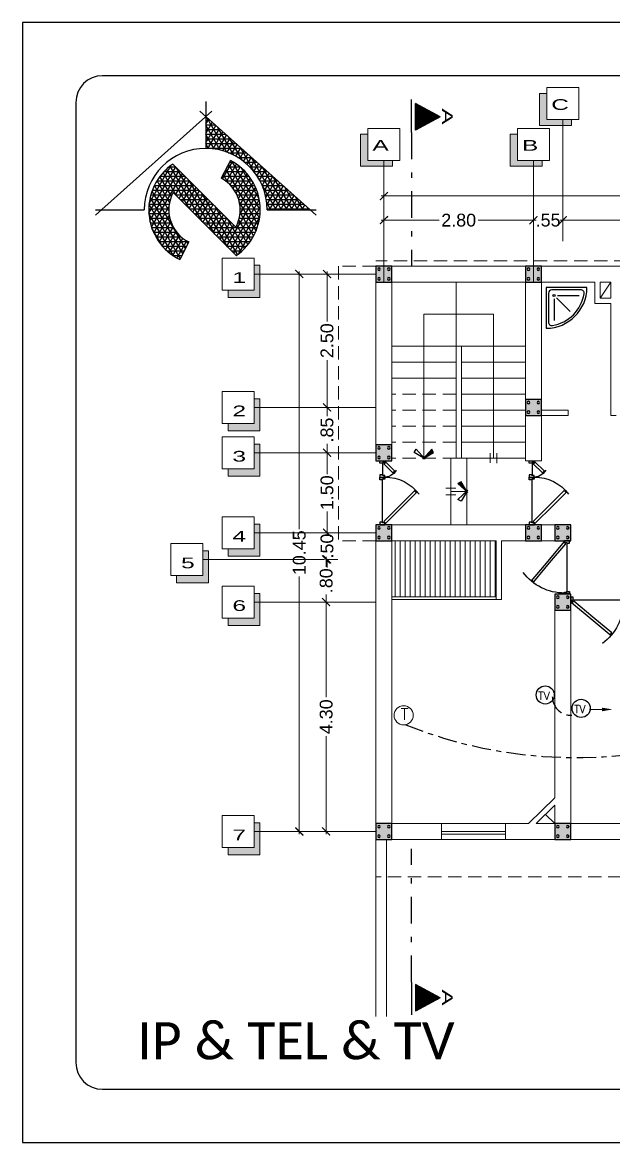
# Model space of a CAD drawing. Header units: millimetres. Extents: x 2647 to 3008, y 1750 to 1934.
# Drawn here: x 2692.97 to 2704.05, y 1793.79 to 1814.79 of the extents above; entities that cross this region are included whole.
import ezdxf
from ezdxf.enums import TextEntityAlignment as Align

# ---------------------------------------------------------------- set-up
doc = ezdxf.new("R2010")
doc.units = ezdxf.units.MM
for name, pattern in [('0', [0]), ('ACAD_ISO02W100', [15, 12, -3]), ('ACAD_ISO10W100', [18, 12, -3, 0, -3]), ('ACAD_ISO12W100', [21, 12, -3, 0, -3, 0, -3]), ('DASHDOT', [1, 0.5, -0.25, 0, -0.25]), ('HIDDEN', [0.375, 0.25, -0.125])]:
    doc.linetypes.add(name, pattern=pattern)
for name, color, linetype, lineweight in [('.1', 164, 'Continuous', 5), ('0000eleman', 4, 'Continuous', 13), ('0000rasmkhat', 2, 'Continuous', 30)]:
    doc.layers.add(name, color=color, linetype=linetype, lineweight=lineweight)
for name, color, linetype in [('01', 1, 'Continuous'), ('D', 135, 'Continuous'), ('text', 255, 'Continuous')]:
    doc.layers.add(name, color=color, linetype=linetype)
doc.styles.add('KA', font='swissck.ttf', dxfattribs={"oblique": 15, "height": 0.25})
doc.styles.add('Legend', font='calibri.ttf')
doc.styles.add('ROMAND', font='romand.shx', dxfattribs={"height": 2})
doc.styles.get("Standard").update_dxf_attribs({"font": 'arial.ttf'})
doc.dimstyles.new('STANDARD$0', dxfattribs={"dimtxt": 0.15, "dimasz": 0.05, "dimexe": 0.05, "dimexo": 0.05, "dimgap": 0.05, "dimtad": 0, "dimzin": 0, "dimdsep": 46, "dimtxsty": 'Standard', "dimblk": 'DOT', "dimcen": 0.05, "dimdle": 0.05, "dimclrd": 256, "dimclre": 256, "dimclrt": 7, "dimadec": 0, "dimazin": 0, "dimtfac": 1, "dimtix": 1, "dimtofl": 0, "dimtmove": 1, "dimatfit": 0, "dimldrblk": 'OBLIQUE', "dimfxl": 0.05, "dimtolj": 1, "dimtzin": 0, "dimlwd": -1, "dimlwe": -1, "dimarcsym": 0})

# ---------------------------------------------------------------- blocks, each defined once
blk = doc.blocks.new('*X9')
at = {"color": 0}
for p, q in [((5.657, 15.149), (6.047, 15.54)), ((5.718, 15.264), (6.029, 15.575)), ((5.78, 15.379), (6.01, 15.609)), ((5.841, 15.493), (5.992, 15.644)), ((6.236, 15.189), (5.873, 15.552)), ((6.174, 15.304), (5.891, 15.587)), ((5.903, 15.608), (5.973, 15.678)), ((6.113, 15.419), (5.91, 15.621)), ((6.051, 15.533), (5.929, 15.656)), ((5.99, 15.648), (5.947, 15.69)), ((5.472, 14.806), (6.103, 15.437)), ((5.497, 14.778), (6.122, 15.402)), ((5.534, 14.92), (6.085, 15.471)), ((5.55, 14.778), (6.14, 15.368)), ((5.595, 15.035), (6.066, 15.506)), ((5.603, 14.778), (6.159, 15.333)), ((6.011, 14.778), (5.651, 15.138)), ((5.656, 14.778), (6.177, 15.299)), ((6.064, 14.778), (5.669, 15.173)), ((6.117, 14.778), (5.688, 15.207)), ((6.17, 14.778), (5.706, 15.242)), ((5.709, 14.778), (6.196, 15.264)), ((6.223, 14.778), (5.725, 15.276)), ((6.276, 14.778), (5.743, 15.311)), ((6.329, 14.778), (5.762, 15.345)), ((5.762, 14.778), (6.214, 15.23)), ((6.382, 14.778), (5.78, 15.38)), ((6.435, 14.778), (5.799, 15.414)), ((5.815, 14.778), (6.233, 15.195)), ((6.42, 14.846), (5.817, 15.449)), ((6.359, 14.96), (5.836, 15.483)), ((6.297, 15.075), (5.854, 15.518)), ((5.868, 14.778), (6.251, 15.161)), ((5.921, 14.778), (6.27, 15.126)), ((5.481, 14.778), (5.465, 14.793)), ((5.534, 14.778), (5.484, 14.828)), ((5.587, 14.778), (5.502, 14.862)), ((5.64, 14.778), (5.521, 14.897)), ((5.693, 14.778), (5.539, 14.931)), ((5.746, 14.778), (5.558, 14.966)), ((5.799, 14.778), (5.576, 15)), ((5.852, 14.778), (5.595, 15.035)), ((5.905, 14.778), (5.614, 15.069)), ((5.958, 14.778), (5.632, 15.104)), ((5.974, 14.778), (6.288, 15.092)), ((6.027, 14.778), (6.307, 15.057)), ((6.08, 14.778), (6.325, 15.023)), ((6.133, 14.778), (6.344, 14.988)), ((6.186, 14.778), (6.362, 14.954)), ((6.239, 14.778), (6.381, 14.919)), ((6.292, 14.778), (6.399, 14.885)), ((6.345, 14.778), (6.418, 14.85)), ((6.399, 14.778), (6.437, 14.816)), ((6.452, 14.778), (6.455, 14.781))]:
    blk.add_line(p, q, dxfattribs=at)
blk = doc.blocks.new('SEC1')
for p, q in [((2.795, 0.54), (2.545, 0.074)), ((2.795, 0.54), (3.045, 0.074)), ((2.5, 0), (3.115, 0)), ((2.545, 0.074), (3.045, 0.074))]:
    blk.add_line(p, q)
at = {"linetype": 'DASHDOT'}
blk.add_line((2.5, 0), (0, 0), dxfattribs=at)
at = {"xscale": -0.5, "yscale": 0.5, "zscale": 0.5}
blk.add_blockref('*X9', (5.773, -7.315), dxfattribs=at)
blk = doc.blocks.new('door 100 40 ali')
at = {"color": 0, "linetype": 'Continuous'}
for p, q in [((0.383, 0.407), (0.754, 0.719)), ((0.77, 0.67), (0.413, 0.371)), ((0.759, 0.713), (0.744, 0.701)), ((0.745, 0.7), (0.77, 0.67)), ((0.014, 0.098), (0.383, 0.407)), ((0.413, 0.371), (0.056, 0.071)), ((0.031, 0.102), (0.019, 0.092)), ((0.056, 0.071), (0.031, 0.102))]:
    blk.add_line(p, q, dxfattribs=at)
blk.add_line((0.014, 0.098), (0.019, 0.092))
at = {"color": 0}
blk.add_line((0.046, 0.052), (0.954, 0.052), dxfattribs=at)
at = {"color": 0, "linetype": 'Continuous'}
for points in [[(0.046, 0.052), (0.046, 0), (0, 0), (0, 0.092), (0.034, 0.092), (0.034, 0.052)], [(0.044, 0.051), (0.044, 0.002), (0.002, 0.002), (0.002, 0.09), (0.032, 0.09), (0.032, 0.051)], [(0.954, 0.052), (0.954, 0), (1, 0), (1, 0.092), (0.966, 0.092), (0.966, 0.052)], [(0.956, 0.051), (0.956, 0.002), (0.998, 0.002), (0.998, 0.09), (0.968, 0.09), (0.968, 0.051)]]:
    blk.add_lwpolyline(points, close=True, dxfattribs=at)
blk.add_arc((0.029, 0.103), 0.951, 359.3821, 53.5532, dxfattribs=at)
blk = doc.blocks.new('DBLDR120K')
at = {"linetype": 'Continuous'}
for p, q in [((-1.18, -0.096), (-1.186, -0.102)), ((-1.186, -0.102), (-0.995, -0.293)), ((-1.169, -0.107), (-1.18, -0.096)), ((-1.14, -0.078), (-1.169, -0.107)), ((-0.403, -0.42), (-0.06, -0.078)), ((-0.014, -0.102), (-0.368, -0.455)), ((-0.06, -0.078), (-0.031, -0.107)), ((-0.031, -0.107), (-0.02, -0.096)), ((-0.02, -0.096), (-0.014, -0.102)), ((-1, -0.276), (-0.971, -0.247)), ((-0.989, -0.287), (-1, -0.276)), ((-0.995, -0.293), (-0.989, -0.287)), ((-0.639, -0.657), (-0.403, -0.42)), ((-0.368, -0.455), (-0.615, -0.703)), ((-0.61, -0.686), (-0.639, -0.657)), ((-0.621, -0.697), (-0.61, -0.686)), ((-0.615, -0.703), (-0.621, -0.697))]:
    blk.add_line(p, q, dxfattribs=at)
for p, q in [((-1.152, -0.055), (-0.938, -0.055)), ((-1.14, -0.078), (-0.971, -0.247)), ((-0.048, -0.055), (-0.842, -0.055))]:
    blk.add_line(p, q)
for points in [[(-1.152, -0.055), (-1.152, 0), (-1.2, 0), (-1.2, -0.096), (-1.164, -0.096), (-1.164, -0.055)], [(-0.938, -0.055), (-0.938, 0), (-0.89, 0), (-0.89, -0.096), (-0.926, -0.096), (-0.926, -0.055)], [(-0.842, -0.055), (-0.842, 0), (-0.89, 0), (-0.89, -0.096), (-0.854, -0.096), (-0.854, -0.055)], [(-0.048, -0.055), (-0.048, 0), (0, 0), (0, -0.096), (-0.036, -0.096), (-0.036, -0.055)], [(-1.154, -0.053), (-1.154, -0.002), (-1.198, -0.002), (-1.198, -0.094), (-1.166, -0.094), (-1.166, -0.053)], [(-0.936, -0.053), (-0.936, -0.002), (-0.892, -0.002), (-0.892, -0.094), (-0.924, -0.094), (-0.924, -0.053)], [(-0.844, -0.053), (-0.844, -0.002), (-0.888, -0.002), (-0.888, -0.094), (-0.856, -0.094), (-0.856, -0.053)], [(-0.046, -0.053), (-0.046, -0.002), (-0.002, -0.002), (-0.002, -0.094), (-0.034, -0.094), (-0.034, -0.053)]]:
    blk.add_lwpolyline(points, close=True, dxfattribs=at)
for centre, radius, start, end in [((-1.665, -0.111), 0.776, 8.0415, 8.1907), ((-0.114, -0.111), 0.776, 171.8093, 171.9585), ((-1.154, -0.082), 0.264, 300.4974, 3.1415), ((-0.114, -0.111), 0.776, 178.9285, 233.9661)]:
    blk.add_arc(centre, radius, start, end)
blk = doc.blocks.new('FL3')
blk.add_hatch(color=256).paths.add_polyline_path([(0, 0), (0.149, -0.167), (0.181, -0.102)])
for p, q in [((0, 0), (-0.181, -0.102)), ((-0.149, -0.167), (0.02, 0.022)), ((0.149, -0.167), (-0.02, 0.022)), ((0, 0), (0.181, -0.102)), ((-0.181, -0.102), (-0.149, -0.167)), ((0.181, -0.102), (0.149, -0.167))]:
    blk.add_line(p, q)
blk = doc.blocks.new('N2')
at = {"linetype": 'Continuous'}
h = blk.add_hatch(dxfattribs=at)
h.set_pattern_fill('NET3', color=256, scale=0.7, style=0)
h.set_pattern_definition([(0, (-536.70879, -326.41474), (0, 0.0875), []), (60, (-536.70879, -326.41474), (-0.075777223, 0.04375), []), (120, (-536.70879, -326.41474), (-0.075777223, -0.04375), [])])
h.paths.add_polyline_path([(0.57, -2.885, 0.563601), (0.461, -1.104), (0.291, -1.436, -0.418627), (0.563, -2.351), (-0.617, -1.171, 0.570792), (-0.487, -2.961), (-0.318, -2.63, -0.42861), (-0.61, -1.704)])
h.paths.add_polyline_path([(0, -0.28), (0, -0.877, -0.414214), (1.151, -2.028), (1.954, -2.028)])
for p, q in [((0, 0), (0, -0.877)), ((0.111, -0.181), (-2.067, -2.129)), ((-0.111, -0.181), (2.067, -2.129)), ((0.563, -2.351), (-0.617, -1.171)), ((0.461, -1.104), (0.291, -1.436)), ((0.57, -2.885), (-0.61, -1.704)), ((-2.067, -2.028), (-1.151, -2.028)), ((1.151, -2.028), (2.067, -2.028)), ((-0.318, -2.63), (-0.487, -2.961))]:
    blk.add_line(p, q)
for centre, radius, start, end in [((0, -2.028), 1.151, 0, 180), ((-0.023, -2.028), 1.043, 124.7134, 243.583), ((-0.023, -2.028), 1.043, 304.7134, 62.336), ((-0.023, -2.028), 0.67, 331.1276, 61.9896), ((-0.023, -2.028), 0.67, 151.1276, 243.9294)]:
    blk.add_arc(centre, radius, start, end)
blk = doc.blocks.new('SHENAJ')
blk.add_hatch(color=256).paths.add_polyline_path([(0, 0.25), (-0.25, 0.25), (-0.25, 0), (0, 0)])
blk.add_lwpolyline([(-0.25, 0.25), (0, 0.25), (0, 0), (-0.25, 0)], close=True)
for centre in [(-0.202, 0.2), (-0.048, 0.2), (-0.202, 0.05), (-0.048, 0.05)]:
    blk.add_circle(centre, 0.02)
blk = doc.blocks.new('_ArchTick')
at = {"color": 0, "linetype": 'ByBlock', "const_width": 0.15}
blk.add_lwpolyline([(-0.5, -0.5), (0.5, 0.5)], dxfattribs=at)
blk = doc.blocks.new('*D555')
at = {"layer": '.1', "ltscale": 0.9, "transparency": 16777216}
for p, q in [((2699.745, 1811.536), (2699.745, 1811.736)), ((2716.905, 1811.536), (2716.905, 1811.736)), ((2699.695, 1811.536), (2707.881, 1811.536)), ((2716.955, 1811.536), (2708.769, 1811.536))]:
    blk.add_line(p, q, dxfattribs=at)
at = {"layer": 'Defpoints', "color": 0, "ltscale": 0.9, "transparency": 16777216}
for p in [(2699.745, 1811.517), (2716.905, 1811.536), (2716.905, 1811.517)]:
    blk.add_point(p, dxfattribs=at)
at = {"layer": '.1', "ltscale": 0.9, "transparency": 16777216, "xscale": 0.15, "yscale": 0.15, "zscale": 0.15, "rotation": 180}
blk.add_blockref('_ArchTick', (2699.745, 1811.536), dxfattribs=at)
at = {"layer": '.1', "ltscale": 0.9, "transparency": 16777216, "xscale": 0.15, "yscale": 0.15, "zscale": 0.15}
blk.add_blockref('_ArchTick', (2716.905, 1811.536), dxfattribs=at)
at = {"layer": '.1', "color": 7, "lineweight": 5, "ltscale": 0.9, "transparency": 16777216, "insert": (2708.325, 1811.536), "char_height": 0.24, "attachment_point": 5}
blk.add_mtext('17.16', dxfattribs=at)
blk = doc.blocks.new('*D556')
at = {"layer": '.1', "ltscale": 0.9, "transparency": 16777216}
for p, q in [((2699.745, 1811.082), (2699.745, 1811.282)), ((2702.545, 1811.082), (2702.545, 1811.282)), ((2699.695, 1811.082), (2700.782, 1811.082)), ((2702.595, 1811.082), (2701.508, 1811.082))]:
    blk.add_line(p, q, dxfattribs=at)
at = {"layer": 'Defpoints', "color": 0, "ltscale": 0.9, "transparency": 16777216}
for p in [(2699.745, 1811.064), (2702.545, 1811.082), (2702.545, 1811.064)]:
    blk.add_point(p, dxfattribs=at)
at = {"layer": '.1', "ltscale": 0.9, "transparency": 16777216, "xscale": 0.15, "yscale": 0.15, "zscale": 0.15, "rotation": 180}
blk.add_blockref('_ArchTick', (2699.745, 1811.082), dxfattribs=at)
at = {"layer": '.1', "ltscale": 0.9, "transparency": 16777216, "xscale": 0.15, "yscale": 0.15, "zscale": 0.15}
blk.add_blockref('_ArchTick', (2702.545, 1811.082), dxfattribs=at)
at = {"layer": '.1', "color": 7, "lineweight": 5, "ltscale": 0.9, "transparency": 16777216, "insert": (2701.145, 1811.082), "char_height": 0.24, "attachment_point": 5}
blk.add_mtext('2.80', dxfattribs=at)
blk = doc.blocks.new('*D557')
at = {"layer": '.1', "ltscale": 0.9, "transparency": 16777216}
for p, q in [((2702.545, 1811.082), (2702.545, 1811.282)), ((2703.095, 1811.082), (2703.095, 1811.282)), ((2702.545, 1811.082), (2702.395, 1811.082)), ((2703.095, 1811.082), (2703.245, 1811.082))]:
    blk.add_line(p, q, dxfattribs=at)
at = {"layer": 'Defpoints', "color": 0, "ltscale": 0.9, "transparency": 16777216}
for p in [(2702.545, 1811.064), (2703.095, 1811.082), (2703.095, 1811.082)]:
    blk.add_point(p, dxfattribs=at)
at = {"layer": '.1', "ltscale": 0.9, "transparency": 16777216, "xscale": 0.15, "yscale": 0.15, "zscale": 0.15}
blk.add_blockref('_ArchTick', (2702.545, 1811.082), dxfattribs=at)
at = {"layer": '.1', "ltscale": 0.9, "transparency": 16777216, "xscale": 0.15, "yscale": 0.15, "zscale": 0.15, "rotation": 180}
blk.add_blockref('_ArchTick', (2703.095, 1811.082), dxfattribs=at)
at = {"layer": '.1', "color": 7, "lineweight": 5, "ltscale": 0.9, "transparency": 16777216, "insert": (2702.82, 1811.082), "char_height": 0.24, "attachment_point": 5}
blk.add_mtext('.55', dxfattribs=at)
blk = doc.blocks.new('*D558')
at = {"layer": '.1', "ltscale": 0.9, "transparency": 16777216}
for p, q in [((2703.095, 1811.082), (2703.095, 1811.282)), ((2706.945, 1811.082), (2706.945, 1811.282)), ((2703.045, 1811.082), (2704.658, 1811.082)), ((2706.995, 1811.082), (2705.383, 1811.082))]:
    blk.add_line(p, q, dxfattribs=at)
at = {"layer": 'Defpoints', "color": 0, "ltscale": 0.9, "transparency": 16777216}
for p in [(2703.095, 1811.082), (2706.945, 1811.082), (2706.945, 1811.082)]:
    blk.add_point(p, dxfattribs=at)
at = {"layer": '.1', "ltscale": 0.9, "transparency": 16777216, "xscale": 0.15, "yscale": 0.15, "zscale": 0.15, "rotation": 180}
blk.add_blockref('_ArchTick', (2703.095, 1811.082), dxfattribs=at)
at = {"layer": '.1', "ltscale": 0.9, "transparency": 16777216, "xscale": 0.15, "yscale": 0.15, "zscale": 0.15}
blk.add_blockref('_ArchTick', (2706.945, 1811.082), dxfattribs=at)
at = {"layer": '.1', "color": 7, "lineweight": 5, "ltscale": 0.9, "transparency": 16777216, "insert": (2705.02, 1811.082), "char_height": 0.24, "attachment_point": 5}
blk.add_mtext('3.85', dxfattribs=at)
blk = doc.blocks.new('PL_SHOWER_TRAY_CORNER')
at = {"linetype": 'Continuous'}
h = blk.add_hatch(dxfattribs=at)
h.set_pattern_fill('EMPTY_FILL', color=0, scale=1000000.0, style=0)
h.set_pattern_definition([(0, (1000000, 1000000), (0, 1000000), [1e-05, -1000000])])
h.paths.add_polyline_path([(-0.45, 0), (-0.45, 0.9, -0.414214), (0.45, 0)], flags=0)
at = {"color": 0, "linetype": 'ByBlock'}
for p, q in [((-0.45, 0.9), (-0.45, 0)), ((-0.4, 0.765), (-0.4, 0.125)), ((-0.275, 0.25), (-0.275, 0.729)), ((-0.222, 0.228), (0.08, 0.53)), ((-0.45, 0), (0.45, 0)), ((-0.325, 0.05), (0.315, 0.05)), ((-0.2, 0.175), (0.279, 0.175))]:
    blk.add_line(p, q, dxfattribs=at)
blk.add_circle((-0.275, 0.175), 0.025, dxfattribs=at)
for centre, radius, start, end in [((-0.45, 0), 0.9, 360, 90), ((-0.325, 0.765), 0.075, 80.7182, 180), ((-0.45, 0), 0.85, 9.2818, 80.7182), ((-0.325, 0.125), 0.075, 180, 270), ((0.315, 0.125), 0.075, 270, 9.2818)]:
    blk.add_arc(centre, radius, start, end, dxfattribs=at)
blk = doc.blocks.new('*D563')
at = {"layer": '.1', "ltscale": 0.9, "transparency": 16777216}
for p, q in [((2698.254, 1810.073), (2697.959, 1810.073)), ((2698.159, 1810.123), (2698.159, 1805.293)), ((2698.159, 1799.573), (2698.159, 1804.404)), ((2698.254, 1799.623), (2697.959, 1799.623))]:
    blk.add_line(p, q, dxfattribs=at)
at = {"layer": 'Defpoints', "color": 0, "ltscale": 0.9, "transparency": 16777216}
for p in [(2698.454, 1810.073), (2698.159, 1799.623), (2698.454, 1799.623)]:
    blk.add_point(p, dxfattribs=at)
at = {"layer": '.1', "ltscale": 0.9, "transparency": 16777216, "xscale": 0.15, "yscale": 0.15, "zscale": 0.15}
for p, rotation in [((2698.159, 1810.073), 90), ((2698.159, 1799.623), 270)]:
    blk.add_blockref('_ArchTick', p, dxfattribs=dict(at, rotation=rotation))
at = {"layer": '.1', "color": 7, "ltscale": 0.9, "transparency": 16777216, "insert": (2698.159, 1804.848), "char_height": 0.24, "attachment_point": 5, "rotation": 90}
blk.add_mtext('10.45', dxfattribs=at)
blk = doc.blocks.new('*D564')
at = {"layer": '.1', "ltscale": 0.9, "transparency": 16777216}
for p, q in [((2698.679, 1810.073), (2698.479, 1810.073)), ((2698.679, 1810.123), (2698.679, 1809.186)), ((2698.679, 1807.523), (2698.679, 1808.46)), ((2698.679, 1807.573), (2698.479, 1807.573))]:
    blk.add_line(p, q, dxfattribs=at)
at = {"layer": 'Defpoints', "color": 0, "ltscale": 0.9, "transparency": 16777216}
for p in [(2698.744, 1810.073), (2698.679, 1807.573), (2698.744, 1807.573)]:
    blk.add_point(p, dxfattribs=at)
at = {"layer": '.1', "ltscale": 0.9, "transparency": 16777216, "xscale": 0.15, "yscale": 0.15, "zscale": 0.15}
for p, rotation in [((2698.679, 1810.073), 90), ((2698.679, 1807.573), 270)]:
    blk.add_blockref('_ArchTick', p, dxfattribs=dict(at, rotation=rotation))
at = {"layer": '.1', "color": 7, "lineweight": 5, "ltscale": 0.9, "transparency": 16777216, "insert": (2698.679, 1808.823), "char_height": 0.24, "attachment_point": 5, "rotation": 90}
blk.add_mtext('2.50', dxfattribs=at)
blk = doc.blocks.new('*D565')
at = {"layer": '.1', "ltscale": 0.9, "transparency": 16777216}
for p, q in [((2698.679, 1807.573), (2698.479, 1807.573)), ((2698.679, 1807.623), (2698.679, 1807.409)), ((2698.679, 1806.673), (2698.679, 1806.887)), ((2698.679, 1806.723), (2698.479, 1806.723))]:
    blk.add_line(p, q, dxfattribs=at)
at = {"layer": 'Defpoints', "color": 0, "ltscale": 0.9, "transparency": 16777216}
for p in [(2698.744, 1807.573), (2698.679, 1806.723), (2698.679, 1806.723)]:
    blk.add_point(p, dxfattribs=at)
at = {"layer": '.1', "ltscale": 0.9, "transparency": 16777216, "xscale": 0.15, "yscale": 0.15, "zscale": 0.15}
for p, rotation in [((2698.679, 1807.573), 90), ((2698.679, 1806.723), 270)]:
    blk.add_blockref('_ArchTick', p, dxfattribs=dict(at, rotation=rotation))
at = {"layer": '.1', "color": 7, "lineweight": 5, "ltscale": 0.9, "transparency": 16777216, "insert": (2698.679, 1807.148), "char_height": 0.24, "attachment_point": 5, "rotation": 90}
blk.add_mtext('.85', dxfattribs=at)
blk = doc.blocks.new('*D566')
at = {"layer": '.1', "ltscale": 0.9, "transparency": 16777216}
for p, q in [((2698.679, 1806.723), (2698.479, 1806.723)), ((2698.679, 1806.773), (2698.679, 1806.323)), ((2698.679, 1805.173), (2698.679, 1805.623)), ((2698.679, 1805.223), (2698.479, 1805.223))]:
    blk.add_line(p, q, dxfattribs=at)
at = {"layer": 'Defpoints', "color": 0, "ltscale": 0.9, "transparency": 16777216}
for p in [(2698.679, 1806.723), (2698.679, 1805.223), (2698.679, 1805.223)]:
    blk.add_point(p, dxfattribs=at)
at = {"layer": '.1', "ltscale": 0.9, "transparency": 16777216, "xscale": 0.15, "yscale": 0.15, "zscale": 0.15}
for p, rotation in [((2698.679, 1806.723), 90), ((2698.679, 1805.223), 270)]:
    blk.add_blockref('_ArchTick', p, dxfattribs=dict(at, rotation=rotation))
at = {"layer": '.1', "color": 7, "lineweight": 5, "ltscale": 0.9, "transparency": 16777216, "insert": (2698.679, 1805.973), "char_height": 0.24, "attachment_point": 5, "rotation": 90}
blk.add_mtext('1.50', dxfattribs=at)
blk = doc.blocks.new('*D567')
at = {"layer": '.1', "ltscale": 0.9, "transparency": 16777216}
for p, q in [((2698.679, 1805.223), (2698.679, 1805.373)), ((2698.679, 1805.223), (2698.479, 1805.223)), ((2698.679, 1804.723), (2698.879, 1804.723)), ((2698.679, 1804.723), (2698.679, 1804.573))]:
    blk.add_line(p, q, dxfattribs=at)
at = {"layer": 'Defpoints', "color": 0, "ltscale": 0.9, "transparency": 16777216}
for p in [(2698.679, 1805.223), (2698.633, 1804.723), (2698.679, 1804.723)]:
    blk.add_point(p, dxfattribs=at)
at = {"layer": '.1', "ltscale": 0.9, "transparency": 16777216, "xscale": 0.15, "yscale": 0.15, "zscale": 0.15}
for p, rotation in [((2698.679, 1805.223), 270), ((2698.679, 1804.723), 90)]:
    blk.add_blockref('_ArchTick', p, dxfattribs=dict(at, rotation=rotation))
at = {"layer": '.1', "color": 7, "lineweight": 5, "ltscale": 0.9, "transparency": 16777216, "insert": (2698.679, 1804.973), "char_height": 0.24, "attachment_point": 5, "rotation": 90}
blk.add_mtext('.50', dxfattribs=at)
blk = doc.blocks.new('*D568')
at = {"layer": '.1', "ltscale": 0.9, "transparency": 16777216}
for p, q in [((2698.663, 1804.773), (2698.663, 1804.583)), ((2698.663, 1804.723), (2698.863, 1804.723)), ((2698.663, 1803.873), (2698.663, 1804.063)), ((2698.663, 1803.923), (2698.863, 1803.923))]:
    blk.add_line(p, q, dxfattribs=at)
at = {"layer": 'Defpoints', "color": 0, "ltscale": 0.9, "transparency": 16777216}
for p in [(2698.557, 1804.723), (2698.557, 1803.923), (2698.663, 1803.923)]:
    blk.add_point(p, dxfattribs=at)
at = {"layer": '.1', "ltscale": 0.9, "transparency": 16777216, "xscale": 0.15, "yscale": 0.15, "zscale": 0.15}
for p, rotation in [((2698.663, 1804.723), 90), ((2698.663, 1803.923), 270)]:
    blk.add_blockref('_ArchTick', p, dxfattribs=dict(at, rotation=rotation))
at = {"layer": '.1', "color": 7, "lineweight": 5, "ltscale": 0.9, "transparency": 16777216, "insert": (2698.663, 1804.323), "char_height": 0.24, "attachment_point": 5, "rotation": 90}
blk.add_mtext('.80', dxfattribs=at)
blk = doc.blocks.new('*D569')
at = {"layer": '.1', "ltscale": 0.9, "transparency": 16777216}
for p, q in [((2698.663, 1803.973), (2698.663, 1802.139)), ((2698.663, 1803.923), (2698.863, 1803.923)), ((2698.663, 1799.573), (2698.663, 1801.407)), ((2698.663, 1799.623), (2698.463, 1799.623))]:
    blk.add_line(p, q, dxfattribs=at)
at = {"layer": 'Defpoints', "color": 0, "ltscale": 0.9, "transparency": 16777216}
for p in [(2698.557, 1803.923), (2698.663, 1799.623), (2698.663, 1799.623)]:
    blk.add_point(p, dxfattribs=at)
at = {"layer": '.1', "ltscale": 0.9, "transparency": 16777216, "xscale": 0.15, "yscale": 0.15, "zscale": 0.15}
for p, rotation in [((2698.663, 1803.923), 90), ((2698.663, 1799.623), 270)]:
    blk.add_blockref('_ArchTick', p, dxfattribs=dict(at, rotation=rotation))
at = {"layer": '.1', "color": 7, "lineweight": 5, "ltscale": 0.9, "transparency": 16777216, "insert": (2698.663, 1801.773), "char_height": 0.24, "attachment_point": 5, "rotation": 90}
blk.add_mtext('4.30', dxfattribs=at)
blk = doc.blocks.new('T')
at = {"layer": '0000eleman', "color": 1, "lineweight": 13}
blk.add_circle((-108.359, -420.27), 0.179, dxfattribs=at)
at = {"layer": '0000eleman', "color": 4, "lineweight": 13, "style": 'ROMAND'}
blk.add_text('T', height=0.214, dxfattribs=at).set_placement((-108.34, -420.249), align=Align.MIDDLE)
blk = doc.blocks.new('kadr')
at = {"ltscale": 0.01}
for p, q in [((280.693, -212.825), (250.993, -212.825)), ((250.993, -212.825), (250.993, -233.825)), ((279.193, -213.825), (252.493, -213.825)), ((251.993, -214.325), (251.993, -232.325)), ((252.493, -232.825), (279.193, -232.825)), ((250.993, -233.825), (280.693, -233.825)), ((250.993, -233.825), (280.693, -233.825))]:
    blk.add_line(p, q, dxfattribs=at)
blk.add_arc((252.493, -214.325), 0.5, 90, 180, dxfattribs=at)
blk = doc.blocks.new('bb')
at = {"ltscale": 0.01}
blk.add_arc((315.591, -216.539), 0.5, 180, 270, dxfattribs=at)
at = {"color": 1, "linetype": 'ACAD_ISO02W100', "lineweight": 20}
blk.add_blockref('kadr', (63.098, 15.786), dxfattribs=at)

msp = doc.modelspace()

# ---------------------------------------------------------------- hatches: boundary and pattern name
at = {"lineweight": 5, "ltscale": 0.9}
h = msp.add_hatch(dxfattribs=at)
h.set_pattern_fill('ANSI31', color=8, scale=0.75, angle=45, style=0)
h.set_pattern_definition([(90, (1997.20333, 1741.95262), (-0.09375, 1e-17), [])])
h.paths.add_polyline_path([(2701.845, 1805.073), (2699.895, 1805.073), (2699.895, 1804.023), (2701.845, 1804.023)])
h.paths.add_polyline_path([(2706.295, 1804.573), (2704.345, 1804.573), (2704.345, 1803.923), (2706.295, 1803.923)])
at = {"layer": 'D', "linetype": 'Continuous', "lineweight": 5}
for points in [[(2703.258, 1812.86), (2703.258, 1812.97), (2702.795, 1812.97), (2702.795, 1813.46), (2702.658, 1813.46), (2702.658, 1812.86)], [(2699.908, 1812.095), (2699.908, 1812.204), (2699.445, 1812.204), (2699.445, 1812.695), (2699.308, 1812.695), (2699.308, 1812.095)], [(2702.708, 1812.095), (2702.708, 1812.204), (2702.245, 1812.204), (2702.245, 1812.695), (2702.108, 1812.695), (2702.108, 1812.095)], [(2697.423, 1810.236), (2697.314, 1810.236), (2697.314, 1809.773), (2696.824, 1809.773), (2696.824, 1809.636), (2697.423, 1809.636)], [(2697.423, 1807.736), (2697.314, 1807.736), (2697.314, 1807.273), (2696.824, 1807.273), (2696.824, 1807.136), (2697.423, 1807.136)], [(2697.423, 1806.886), (2697.314, 1806.886), (2697.314, 1806.423), (2696.824, 1806.423), (2696.824, 1806.286), (2697.423, 1806.286)], [(2697.423, 1805.386), (2697.314, 1805.386), (2697.314, 1804.923), (2696.824, 1804.923), (2696.824, 1804.786), (2697.423, 1804.786)], [(2696.461, 1804.886), (2696.351, 1804.886), (2696.351, 1804.423), (2695.861, 1804.423), (2695.861, 1804.286), (2696.461, 1804.286)], [(2697.423, 1804.086), (2697.314, 1804.086), (2697.314, 1803.623), (2696.824, 1803.623), (2696.824, 1803.486), (2697.423, 1803.486)], [(2697.423, 1799.786), (2697.314, 1799.786), (2697.314, 1799.323), (2696.824, 1799.323), (2696.824, 1799.186), (2697.423, 1799.186)]]:
    msp.add_hatch(color=8, dxfattribs=at).paths.add_polyline_path(points)

# ---------------------------------------------------------------- linework, layer by layer
at = {"color": 8, "linetype": 'HIDDEN', "lineweight": 5}
for p, q in [((2698.895, 1810.223), (2698.895, 1805.073)), ((2699.595, 1810.223), (2698.895, 1810.223)), ((2717.055, 1810.323), (2699.595, 1810.323)), ((2701.095, 1807.823), (2699.895, 1807.823)), ((2701.095, 1807.523), (2699.895, 1807.523)), ((2701.095, 1807.223), (2699.895, 1807.223)), ((2701.095, 1806.923), (2699.895, 1806.923)), ((2701.095, 1806.623), (2699.895, 1806.623)), ((2699.595, 1805.073), (2698.895, 1805.073)), ((2710.945, 1798.773), (2699.595, 1798.773))]:
    msp.add_line(p, q, dxfattribs=at)
at = {"color": 8, "lineweight": 5}
for p, q in [((2710.945, 1810.223), (2699.595, 1810.223)), ((2699.595, 1810.223), (2699.595, 1806.573)), ((2702.395, 1809.923), (2699.895, 1809.923)), ((2699.895, 1809.923), (2699.895, 1806.573)), ((2702.395, 1809.923), (2702.395, 1806.573)), ((2703.695, 1809.923), (2702.695, 1809.923)), ((2702.695, 1809.923), (2702.695, 1807.523)), ((2703.695, 1809.923), (2703.695, 1809.523)), ((2703.995, 1809.923), (2703.795, 1809.923)), ((2703.795, 1809.923), (2703.795, 1809.623)), ((2703.995, 1809.923), (2703.995, 1809.623)), ((2703.995, 1809.623), (2703.795, 1809.623)), ((2703.995, 1809.523), (2703.695, 1809.523)), ((2703.995, 1809.523), (2703.995, 1807.423)), ((2703.195, 1807.523), (2702.695, 1807.523)), ((2703.195, 1807.523), (2703.195, 1807.423)), ((2703.195, 1807.423), (2702.695, 1807.423)), ((2702.695, 1807.423), (2702.695, 1806.573)), ((2704.095, 1807.423), (2703.995, 1807.423)), ((2699.895, 1806.573), (2699.595, 1806.573)), ((2702.695, 1806.573), (2702.395, 1806.573)), ((2703.245, 1805.373), (2699.595, 1805.373)), ((2699.595, 1805.373), (2699.595, 1796.155)), ((2703.245, 1805.373), (2703.245, 1805.073)), ((2701.845, 1805.073), (2699.895, 1805.073)), ((2699.895, 1805.073), (2699.895, 1799.773)), ((2701.845, 1805.073), (2701.845, 1803.973)), ((2703.245, 1805.073), (2701.945, 1805.073)), ((2701.945, 1805.073), (2701.945, 1803.973)), ((2701.945, 1803.973), (2701.845, 1803.973)), ((2703.245, 1804.073), (2702.945, 1804.073)), ((2702.945, 1804.073), (2702.945, 1800.252)), ((2703.245, 1804.073), (2703.245, 1799.773)), ((2702.945, 1800.252), (2702.453, 1799.773)), ((2702.945, 1800.113), (2702.596, 1799.773)), ((2702.945, 1799.773), (2702.771, 1799.943)), ((2702.945, 1800.113), (2702.945, 1799.773)), ((2700.82, 1799.773), (2699.895, 1799.773)), ((2700.82, 1799.773), (2700.82, 1799.473)), ((2702.453, 1799.773), (2702.02, 1799.773)), ((2702.02, 1799.773), (2702.02, 1799.473)), ((2702.945, 1799.773), (2702.596, 1799.773)), ((2704.17, 1799.773), (2703.245, 1799.773)), ((2700.82, 1799.473), (2699.595, 1799.473)), ((2699.795, 1799.473), (2699.795, 1796.155)), ((2704.17, 1799.473), (2702.02, 1799.473))]:
    msp.add_line(p, q, dxfattribs=at)
at = {"color": 8, "lineweight": 5, "ltscale": 0.9}
for p, q in [((2703.995, 1809.923), (2703.795, 1809.623)), ((2701.845, 1804.023), (2699.895, 1804.023)), ((2701.845, 1803.973), (2699.895, 1803.973)), ((2700.82, 1799.773), (2702.02, 1799.773)), ((2700.82, 1799.623), (2702.02, 1799.623)), ((2700.82, 1799.573), (2702.02, 1799.573)), ((2700.82, 1799.473), (2702.02, 1799.473))]:
    msp.add_line(p, q, dxfattribs=at)
at = {"color": 3, "linetype": 'ACAD_ISO12W100', "lineweight": 30, "ltscale": 0.03}
msp.add_arc((2703.252, 1802.153), 0.353, 181.2017, 287.9382, dxfattribs=at)
at = {"color": 3, "linetype": 'ACAD_ISO10W100', "lineweight": 30, "ltscale": 0.03}
msp.add_arc((2703.353, 1809.668), 8.661, 248.1954, 288.4145, dxfattribs=at)
at = {"layer": '0000eleman', "lineweight": 13, "elevation": 0}
msp.add_lwpolyline([(2703.854, 1801.909), (2703.597, 1801.909)], dxfattribs=at)
at = {"layer": '0000eleman', "lineweight": 13}
msp.add_solid([(2703.829, 1801.943, 0), (2704.029, 1801.911, 0), (2703.83, 1801.876, 0)], dxfattribs=at)
at = {"layer": '01', "color": 4}
for centre in [(2702.766, 1802.182), (2703.439, 1801.93)]:
    msp.add_circle(centre, 0.17, dxfattribs=at)
at = {"layer": 'D', "color": 8, "linetype": 'Continuous', "lineweight": 5}
for p, q in [((2703.095, 1810.688), (2703.095, 1812.97)), ((2699.745, 1809.923), (2699.745, 1812.204)), ((2702.545, 1809.923), (2702.545, 1812.204)), ((2699.595, 1810.073), (2697.314, 1810.073)), ((2701.095, 1809.923), (2701.095, 1808.723)), ((2701.795, 1809.323), (2700.495, 1809.323)), ((2700.495, 1809.323), (2700.495, 1806.623)), ((2701.795, 1806.623), (2701.795, 1809.323)), ((2701.095, 1808.723), (2699.895, 1808.723)), ((2702.395, 1808.723), (2701.195, 1808.723)), ((2701.095, 1808.423), (2699.895, 1808.423)), ((2702.395, 1808.423), (2701.195, 1808.423)), ((2701.095, 1808.123), (2699.895, 1808.123)), ((2702.395, 1808.123), (2701.195, 1808.123)), ((2702.395, 1807.823), (2701.195, 1807.823)), ((2699.595, 1807.573), (2697.314, 1807.573)), ((2702.395, 1807.523), (2701.195, 1807.523)), ((2702.395, 1807.223), (2701.195, 1807.223)), ((2702.395, 1806.923), (2701.195, 1806.923)), ((2699.595, 1806.723), (2697.314, 1806.723)), ((2701.734, 1806.532), (2701.734, 1806.717)), ((2701.861, 1806.529), (2701.861, 1806.717)), ((2700.995, 1806.623), (2700.995, 1805.373)), ((2702.395, 1806.623), (2701.195, 1806.623)), ((2701.295, 1806.623), (2701.295, 1805.373)), ((2700.906, 1806.059), (2701.091, 1806.059)), ((2700.903, 1805.932), (2701.092, 1805.932)), ((2701.295, 1805.998), (2700.995, 1805.998)), ((2699.595, 1805.223), (2697.314, 1805.223)), ((2698.633, 1804.723), (2696.351, 1804.723)), ((2699.595, 1803.923), (2697.314, 1803.923)), ((2699.595, 1799.623), (2697.314, 1799.623))]:
    msp.add_line(p, q, dxfattribs=at)
for points in [[(2703.395, 1813.569), (2703.395, 1812.97), (2702.795, 1812.97), (2702.795, 1813.569)], [(2700.045, 1812.804), (2700.045, 1812.204), (2699.445, 1812.204), (2699.445, 1812.804)], [(2702.845, 1812.804), (2702.845, 1812.204), (2702.245, 1812.204), (2702.245, 1812.804)], [(2696.714, 1810.373), (2697.314, 1810.373), (2697.314, 1809.773), (2696.714, 1809.773)], [(2701.095, 1808.723), (2701.195, 1808.723), (2701.195, 1806.623), (2701.095, 1806.623)], [(2696.714, 1807.873), (2697.314, 1807.873), (2697.314, 1807.273), (2696.714, 1807.273)], [(2696.714, 1807.023), (2697.314, 1807.023), (2697.314, 1806.423), (2696.714, 1806.423)], [(2696.714, 1805.523), (2697.314, 1805.523), (2697.314, 1804.923), (2696.714, 1804.923)], [(2695.752, 1805.023), (2696.351, 1805.023), (2696.351, 1804.423), (2695.752, 1804.423)], [(2696.714, 1804.223), (2697.314, 1804.223), (2697.314, 1803.623), (2696.714, 1803.623)], [(2696.714, 1799.923), (2697.314, 1799.923), (2697.314, 1799.323), (2696.714, 1799.323)]]:
    msp.add_lwpolyline(points, close=True, dxfattribs=at)
for points in [[(2703.258, 1812.97), (2703.258, 1812.86), (2702.658, 1812.86), (2702.658, 1813.46), (2702.795, 1813.46)], [(2699.908, 1812.204), (2699.908, 1812.095), (2699.308, 1812.095), (2699.308, 1812.695), (2699.445, 1812.695)], [(2702.708, 1812.204), (2702.708, 1812.095), (2702.108, 1812.095), (2702.108, 1812.695), (2702.245, 1812.695)], [(2697.314, 1810.236), (2697.423, 1810.236), (2697.423, 1809.636), (2696.824, 1809.636), (2696.824, 1809.773)], [(2697.314, 1807.736), (2697.423, 1807.736), (2697.423, 1807.136), (2696.824, 1807.136), (2696.824, 1807.273)], [(2697.314, 1806.886), (2697.423, 1806.886), (2697.423, 1806.286), (2696.824, 1806.286), (2696.824, 1806.423)], [(2697.314, 1805.386), (2697.423, 1805.386), (2697.423, 1804.786), (2696.824, 1804.786), (2696.824, 1804.923)], [(2696.351, 1804.886), (2696.461, 1804.886), (2696.461, 1804.286), (2695.861, 1804.286), (2695.861, 1804.423)], [(2697.314, 1804.086), (2697.423, 1804.086), (2697.423, 1803.486), (2696.824, 1803.486), (2696.824, 1803.623)], [(2697.314, 1799.786), (2697.423, 1799.786), (2697.423, 1799.186), (2696.824, 1799.186), (2696.824, 1799.323)]]:
    msp.add_lwpolyline(points, dxfattribs=at)

# ---------------------------------------------------------------- block references
at = {"color": 1, "linetype": 'ACAD_ISO02W100', "lineweight": 20}
msp.add_blockref('bb', (2378.882, 2011.829), dxfattribs=at)
at = {"layer": '0000rasmkhat', "color": 2, "linetype": '0', "lineweight": 30}
msp.add_blockref('T', (2808.473, 2222.07, 0), dxfattribs=at)
at = {"layer": 'D', "linetype": 'Continuous'}
msp.add_blockref('N2', (2696.407, 1813.305), dxfattribs=at)
at = {"layer": 'D', "color": 8, "linetype": 'Continuous', "lineweight": 5, "xscale": -1}
for name, p, rotation in [('SEC1', (2700.26, 1810.227), 270), ('FL3', (2700.495, 1806.623), 180), ('DBLDR120K', (2699.665, 1805.373), 90), ('DBLDR120K', (2702.465, 1805.373), 90), ('FL3', (2701.295, 1805.998), 270), ('door 100 40 ali', (2703.22, 1805.073), 90), ('door 100 40 ali', (2703.245, 1804.014), 180)]:
    msp.add_blockref(name, p, dxfattribs=dict(at, rotation=rotation))
at = {"layer": 'D', "color": 8, "linetype": 'Continuous', "lineweight": 5, "xscale": -1.199999999999999, "yscale": 1.199999999999999, "zscale": 1.199999999999999}
for p in [(2699.595, 1809.923), (2702.395, 1809.923), (2702.395, 1807.423), (2699.595, 1806.573), (2699.595, 1805.073), (2702.395, 1805.073), (2702.945, 1805.073), (2702.945, 1803.773), (2699.595, 1799.473), (2702.945, 1799.473)]:
    msp.add_blockref('SHENAJ', p, dxfattribs=at)
at = {"layer": 'D', "color": 8, "linetype": 'Continuous', "lineweight": 5, "xscale": 0.8470000000000001, "yscale": 0.8470000000000001, "zscale": 0.8470000000000001, "rotation": 270}
msp.add_blockref('PL_SHOWER_TRAY_CORNER', (2702.784, 1809.438), dxfattribs=at)
at = {"layer": 'D', "color": 8, "linetype": 'Continuous', "lineweight": 5, "rotation": 270}
msp.add_blockref('SEC1', (2700.26, 1799.299), dxfattribs=at)

# ---------------------------------------------------------------- texts
at = {"layer": '0000eleman', "color": 4, "style": 'Legend'}
msp.add_text('IP & TEL & TV', height=0.69529, rotation=359.9998, dxfattribs=at).set_placement((2695.122, 1795.351))
at = {"layer": 'D', "color": 8, "linetype": 'Continuous', "lineweight": 5, "style": 'KA', "width": 2}
for s, p in [('C', (2702.879, 1813.15)), ('A', (2699.529, 1812.385)), ('B', (2702.329, 1812.385)), ('1', (2696.907, 1809.907)), ('2', (2696.907, 1807.407)), ('3', (2696.907, 1806.557)), ('4', (2696.907, 1805.057)), ('5', (2695.945, 1804.557)), ('6', (2696.907, 1803.757)), ('7', (2696.907, 1799.457))]:
    msp.add_text(s, height=0.2, dxfattribs=at).set_placement(p)
for p in [(2700.831, 1813.18), (2700.831, 1796.663)]:
    msp.add_text('A', height=0.2, rotation=270, dxfattribs=at).set_placement(p)
at = {"layer": 'text', "color": 1, "style": 'ROMAND'}
for p in [(2702.634, 1802.091), (2703.306, 1801.839)]:
    msp.add_text('TV', height=0.1492, dxfattribs=at).set_placement(p)

# ---------------------------------------------------------------- dimensions: what is measured, and where the dimension line sits
at = {"layer": '.1', "color": 8, "lineweight": 5, "ltscale": 0.9}
for base, p1, p2, picture, middle in [((2716.905, 1811.536), (2699.745, 1811.517), (2716.905, 1811.517), '*D555', (2708.325, 1811.536)), ((2702.545, 1811.082), (2699.745, 1811.064), (2702.545, 1811.064), '*D556', (2701.145, 1811.082)), ((2703.095, 1811.082), (2702.545, 1811.064), (2703.095, 1811.082), '*D557', (2702.82, 1811.082)), ((2706.945, 1811.082), (2703.095, 1811.082), (2706.945, 1811.082), '*D558', (2705.02, 1811.082))]:
    dim = msp.add_linear_dim(base=base, p1=p1, p2=p2, dimstyle='STANDARD$0', override={"dimtxt": 0.24, "dimasz": 0.15, "dimexe": 0.2, "dimexo": 0.2, "dimzin": 4, "dimblk": 'ArchTick', "dimcen": 0.15, "dimadec": 1, "dimazin": 3, "dimtm": 1e-09, "dimldrblk": 'ArchTick', "dimfxl": 2, "dimfxlon": 1, "dimtolj": 0, "dimarcsym": 1}, dxfattribs=at)
    dim.commit()
    dim.dimension.update_dxf_attribs({"geometry": picture, "text_midpoint": middle})
at = {"layer": '.1', "color": 8, "ltscale": 0.9}
dim = msp.add_linear_dim(base=(2698.159, 1799.623), p1=(2698.454, 1810.073), p2=(2698.454, 1799.623), angle=90, dimstyle='STANDARD$0', override={"dimtxt": 0.24, "dimasz": 0.15, "dimexe": 0.2, "dimexo": 0.2, "dimzin": 4, "dimblk": 'ArchTick', "dimcen": 0.15, "dimadec": 1, "dimazin": 3, "dimtm": 1e-09, "dimldrblk": 'ArchTick', "dimfxl": 2, "dimfxlon": 1, "dimtolj": 0, "dimarcsym": 1}, dxfattribs=at)
dim.commit()
dim.dimension.update_dxf_attribs({"geometry": '*D563', "text_midpoint": (2698.159, 1804.848)})
at = {"layer": '.1', "color": 8, "lineweight": 5, "ltscale": 0.9}
for base, p1, p2, picture, middle in [((2698.679, 1807.573), (2698.744, 1810.073), (2698.744, 1807.573), '*D564', (2698.679, 1808.823)), ((2698.679, 1805.223), (2698.679, 1806.723), (2698.679, 1805.223), '*D566', (2698.679, 1805.973)), ((2698.679, 1804.723), (2698.679, 1805.223), (2698.633, 1804.723), '*D567', (2698.679, 1804.973)), ((2698.663, 1803.923), (2698.557, 1804.723), (2698.557, 1803.923), '*D568', (2698.663, 1804.323)), ((2698.663, 1799.623), (2698.557, 1803.923), (2698.663, 1799.623), '*D569', (2698.663, 1801.773))]:
    dim = msp.add_linear_dim(base=base, p1=p1, p2=p2, angle=90, dimstyle='STANDARD$0', override={"dimtxt": 0.24, "dimasz": 0.15, "dimexe": 0.2, "dimexo": 0.2, "dimzin": 4, "dimblk": 'ArchTick', "dimcen": 0.15, "dimadec": 1, "dimazin": 3, "dimtm": 1e-09, "dimldrblk": 'ArchTick', "dimfxl": 2, "dimfxlon": 1, "dimtolj": 0, "dimarcsym": 1}, dxfattribs=at)
    dim.commit()
    dim.dimension.update_dxf_attribs({"geometry": picture, "text_midpoint": middle})
at = {"layer": '.1', "lineweight": 5, "ltscale": 0.9}
dim = msp.add_linear_dim(base=(2698.679, 1806.723), p1=(2698.744, 1807.573), p2=(2698.679, 1806.723), angle=90, dimstyle='STANDARD$0', override={"dimtxt": 0.24, "dimasz": 0.15, "dimexe": 0.2, "dimexo": 0.2, "dimzin": 4, "dimblk": 'ArchTick', "dimcen": 0.15, "dimadec": 1, "dimazin": 3, "dimtm": 1e-09, "dimldrblk": 'ArchTick', "dimfxl": 2, "dimfxlon": 1, "dimtolj": 0, "dimarcsym": 1}, dxfattribs=at)
dim.commit()
dim.dimension.update_dxf_attribs({"geometry": '*D565', "text_midpoint": (2698.679, 1807.148)})

doc.saveas('drawing.dxf')
